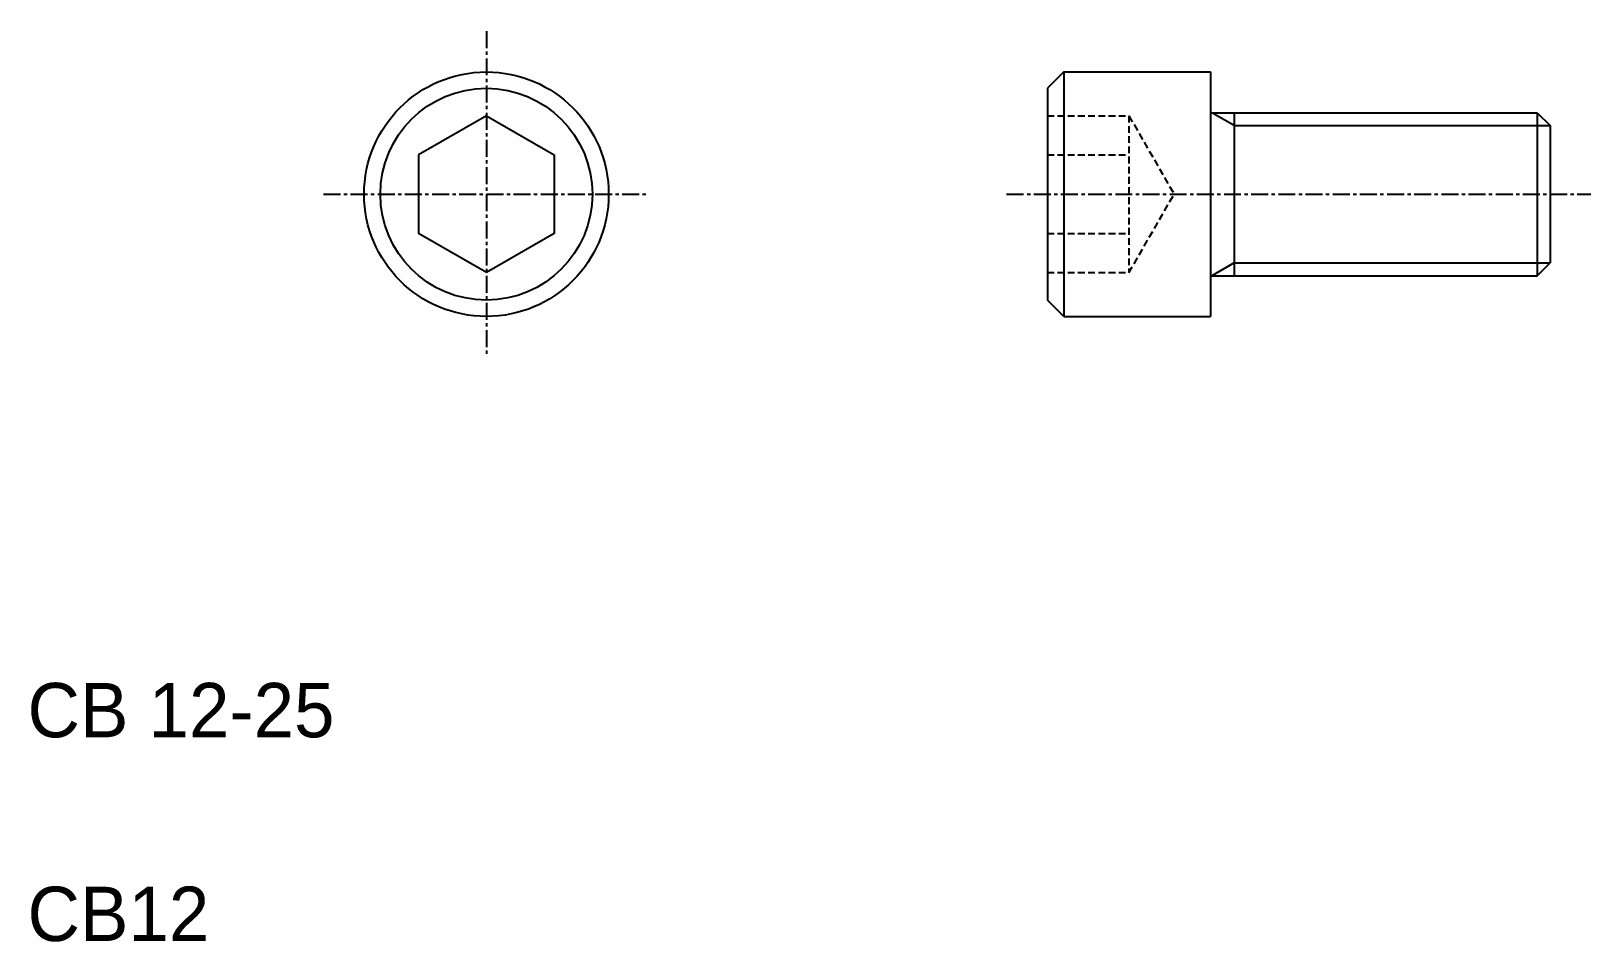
# Model space of a CAD drawing. Extents: x 10 to 125, y 10 to 77.
import ezdxf

# ---------------------------------------------------------------- set-up
doc = ezdxf.new("R2010")
doc.units = 0
doc.linetypes.add('CENTER', pattern=[2, 1.25, -0.25, 0.25, -0.25])
doc.linetypes.add('DASHED', pattern=[0.75, 0.5, -0.25])
doc.layers.get('0').update_dxf_attribs({"linetype": 'CONTINUOUS'})
doc.layers.add('CENTER', color=1, linetype='CENTER')

msp = doc.modelspace()

# ---------------------------------------------------------------- linework, layer by layer
at = {"color": 7, "linetype": 'CONTINUOUS'}
for p, q in [((86.28, 73.98), (85.08, 72.78)), ((86.28, 73.98), (97.08, 73.98)), ((86.28, 73.98), (86.28, 55.98)), ((97.08, 73.98), (97.08, 55.98)), ((85.08, 72.78), (85.08, 57.18)), ((43.78, 70.75), (38.78, 67.87)), ((43.78, 70.75), (48.78, 67.87)), ((97.08, 70.98), (121.13, 70.98)), ((98.83, 70.98), (98.83, 58.98)), ((121.13, 70.98), (121.13, 58.98)), ((121.13, 70.98), (122.08, 70.03)), ((122.08, 70.03), (122.08, 59.93)), ((38.78, 67.87), (38.78, 62.09)), ((48.78, 67.87), (48.78, 62.09)), ((43.78, 59.21), (38.78, 62.09)), ((48.78, 62.09), (43.78, 59.21)), ((121.13, 58.98), (122.08, 59.93)), ((97.08, 58.98), (121.13, 58.98)), ((86.28, 55.98), (85.08, 57.18)), ((86.28, 55.98), (97.08, 55.98))]:
    msp.add_line(p, q, dxfattribs=at)
at = {"color": 3, "linetype": 'DASHED'}
for p, q in [((85.08, 70.75), (91.08, 70.75)), ((91.08, 70.75), (94.41, 64.98)), ((91.08, 70.75), (91.08, 59.21)), ((85.08, 67.87), (91.08, 67.87)), ((91.08, 59.21), (94.41, 64.98)), ((85.08, 62.09), (91.08, 62.09)), ((86.58, 62.09), (86.58, 62.09)), ((88.08, 62.09), (88.08, 62.09)), ((85.08, 59.21), (91.08, 59.21))]:
    msp.add_line(p, q, dxfattribs=at)
at = {"color": 3, "linetype": 'CONTINUOUS'}
for p, q in [((98.83, 70.03), (97.19, 70.98)), ((98.83, 70.03), (122.08, 70.03)), ((98.83, 59.93), (97.19, 58.98)), ((98.83, 59.93), (122.08, 59.93))]:
    msp.add_line(p, q, dxfattribs=at)
at = {"color": 7, "linetype": 'CONTINUOUS'}
for radius in [9, 7.8]:
    msp.add_circle((43.78, 64.98), radius, dxfattribs=at)
at = {"layer": 'CENTER', "color": 1, "linetype": 'CENTER'}
for p, q in [((43.78, 76.98), (43.78, 52.98)), ((31.78, 64.98), (55.78, 64.98)), ((82.08, 64.98), (125.08, 64.98))]:
    msp.add_line(p, q, dxfattribs=at)

# ---------------------------------------------------------------- texts
at = {"color": 7, "linetype": 'CONTINUOUS'}
for s, p in [('CB 12-25', (10, 25)), ('CB12', (10, 10))]:
    msp.add_text(s, height=4, dxfattribs=at).set_placement(p)

doc.saveas('drawing.dxf')
